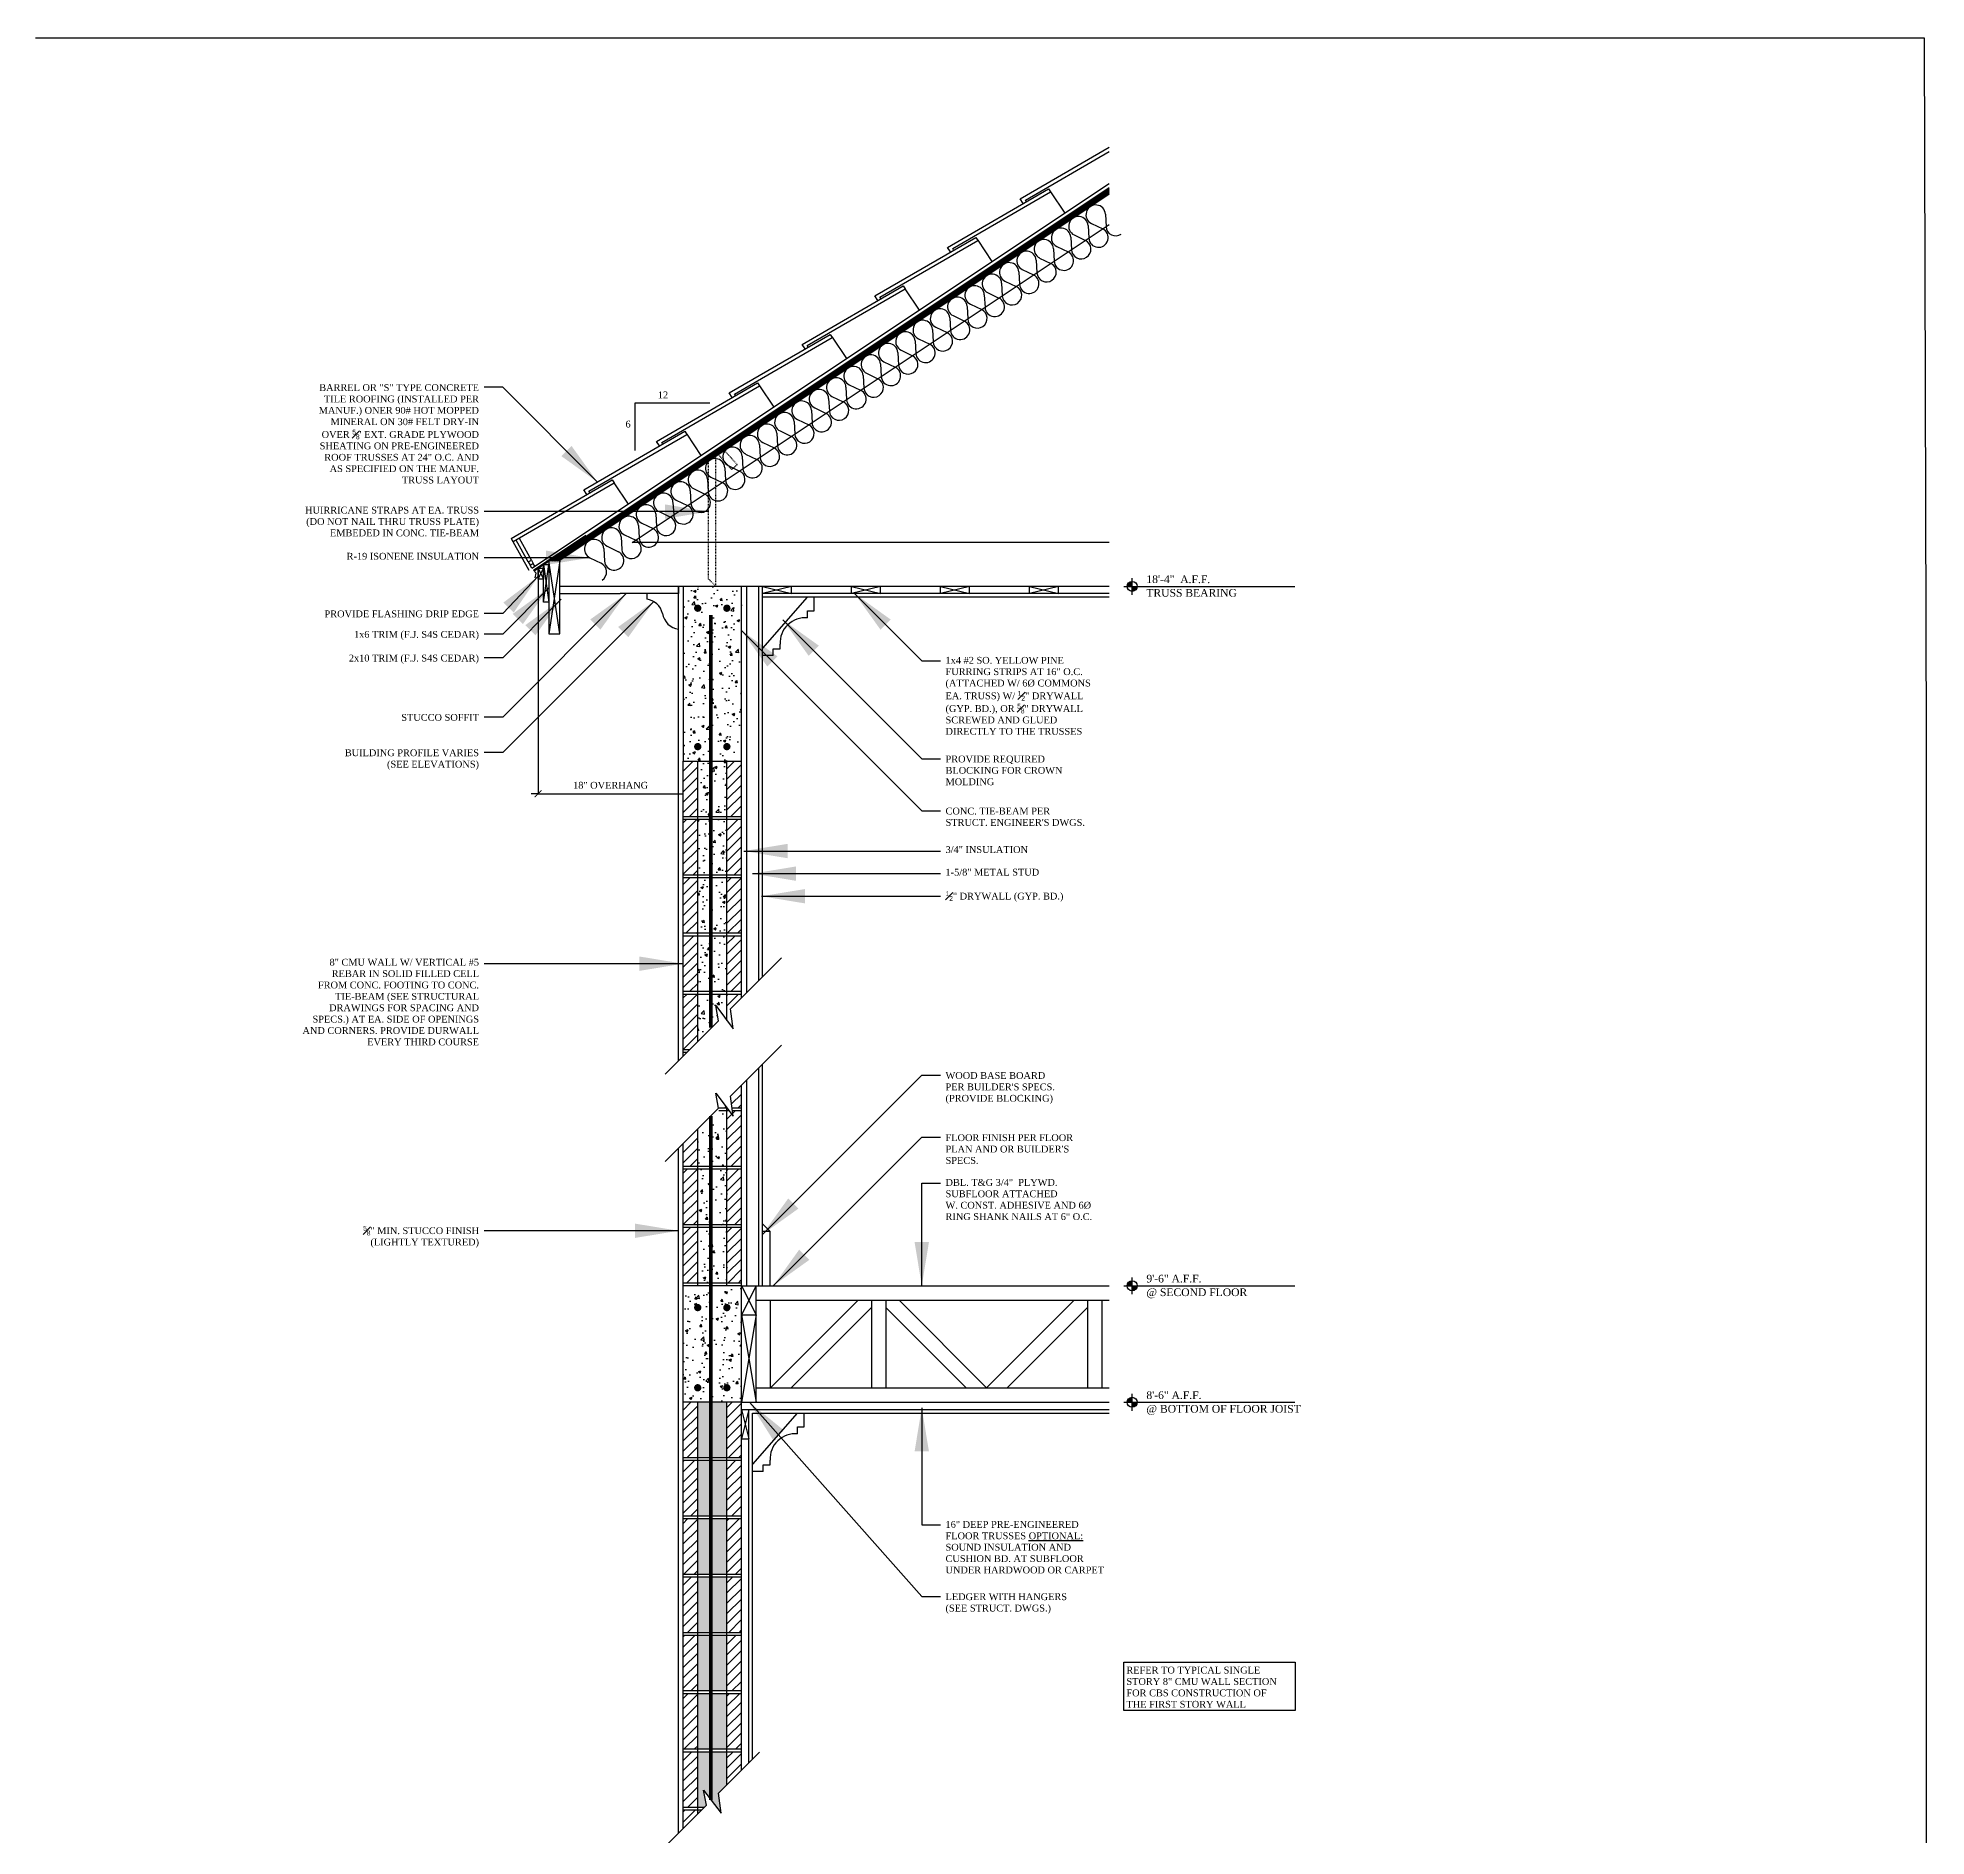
# Model space of a CAD drawing. Header units: inches. Extents: x 26998 to 46838, y -509 to 4343.
# Drawn here: x 37146.4 to 37405.6, y 3259.7 to 3506.5 of the extents above; entities that cross this region are included whole.
import ezdxf

# ---------------------------------------------------------------- set-up
doc = ezdxf.new("R2010")
doc.units = ezdxf.units.IN
doc.header["$LTSCALE"] = 0.5
doc.header["$MEASUREMENT"] = 0
doc.linetypes.add('HIDDEN2', pattern=[0.1875, 0.125, -0.0625])
for name, color, linetype in [('1', 1, 'Continuous'), ('2', 2, 'Continuous'), ('3', 3, 'Continuous'), ('4', 4, 'Continuous'), ('5', 5, 'Continuous'), ('6', 6, 'Continuous'), ('7', 7, 'Continuous'), ('8', 8, 'Continuous'), ('DIMS', 8, 'Continuous'), ('NOTE', 7, 'Continuous')]:
    doc.layers.add(name, color=color, linetype=linetype)
doc.styles.add('48', font='romans.shx', dxfattribs={"height": 5.76})
doc.styles.add('ARCHQUIK', font='BOOKOS.TTF')
doc.styles.add('TITLE-1', font='BOOKOS.TTF', dxfattribs={"height": 5})
doc.styles.add('XFINE', font='BOOKOS.TTF')
doc.dimstyles.new('48', dxfattribs={"dimscale": 48, "dimtxt": 0.12, "dimasz": 0.125, "dimexe": 0.0625, "dimexo": 0.0625, "dimgap": 0.063, "dimtad": 1, "dimtih": 1, "dimtoh": 1, "dimdec": 3, "dimzin": 1, "dimdsep": 46, "dimlunit": 4, "dimtxsty": '48', "dimcen": 0.125, "dimclrd": 2, "dimclre": 2, "dimclrt": 2, "dimaunit": 1, "dimazin": 0, "dimtfac": 1, "dimtdec": 3, "dimtofl": 0, "dimtmove": 2, "dimatfit": 3, "dimfxl": 1, "dimfrac": 2, "dimtolj": 1, "dimtzin": 0, "dimlwd": -1, "dimlwe": -1, "dimarcsym": 0})
pattern_1 = [(50, (-10363.7046, 5007.6377), (3.58630091, -0.31376067), [0.375, -4.125]), (355, (-10363.7046, 5007.6377), (-0.69375667, 3.76096067), [0.3, -3.3]), (100.4514, (-10363.4058, 5007.6116), (2.8925469, 3.4471977), [0.31870095, -3.50571056]), (46.1842, (-10363.7046, 5008.6377), (5.33620524, -0.82759507), [0.5625, -6.1875]), (96.6356, (-10363.26, 5008.569), (4.6733135, 4.87058935), [0.47805144, -5.258565]), (351.1842, (-10363.7046, 5008.6377), (4.6733097, 4.870593), [0.45, -4.95]), (21, (-10363.2046, 5008.3877), (2.98453526, -2.01309445), [0.375, -4.125]), (326, (-10363.2046, 5008.3877), (1.21657666, 3.62575023), [0.3, -3.3]), (71.4514, (-10362.956, 5008.22), (4.20111314, 1.61265248), [0.31870095, -3.50571056]), (37.5, (-10363.7046, 5007.6377), (0.060799277, 1.66446927), [0, -3.26, 0, -3.35, 0, -3.3125]), (7.5, (-10363.7046, 5007.6377), (1.31534769, 1.97205856), [0, -1.91, 0, -3.185, 0, -1.2625]), (327.5, (-10364.8196, 5007.6377), (2.66911218, -0.11277436), [0, -1.25, 0, -3.9, 0, -5.175]), (317.5, (-10365.3196, 5007.6377), (2.91593085, 0.50052491), [0, -1.625, 0, -2.59, 0, -3.675])]
pattern_2 = [(45, (-10363.7046, 5007.6377), (-0.707106781, 0.707106781), [])]

# ---------------------------------------------------------------- blocks, each defined once
blk = doc.blocks.new('ELEV')
at = {"layer": 'DIMS'}
for points in [[(-5, 0), (-5, 3, 0.414214), (-8, 0)], [(-5, -3, 0.414214), (-2, 0), (-5, 0)]]:
    blk.add_hatch(color=256, dxfattribs=at).paths.add_polyline_path(points)
for p, q in [((-10, 0), (0, 0)), ((-5, -5), (-5, 5))]:
    blk.add_line(p, q, dxfattribs=at)
at = {"layer": 'NOTE'}
blk.add_circle((-5, 0), 3, dxfattribs=at)
at = {"layer": 'DIMS', "style": 'XFINE'}
for tag, p in [('FLRNOTE', (3.5, 10.2)), ('FLRELEV', (3.5, 2)), ('NGVDELEV', (3.5, -6.2)), ('NGVDNOTE', (3.5, -14.4))]:
    blk.add_attdef(tag, p, '', height=4.59, dxfattribs=at)
blk = doc.blocks.new('INSULAT')
for p, q in [((0.631, 0.952), (0.369, 0.798)), ((0.631, 0.548), (0.369, 0.702)), ((0.631, 0.452), (0.369, 0.298)), ((0.631, 0.048), (0.369, 0.202))]:
    blk.add_line(p, q)
for centre, start, end in [((0.25, 1), 180, 300.4197), ((0.75, 0.75), 239.5803, 120.4203), ((0.25, 0.5), 59.5803, 300.4203), ((0.75, 0.25), 239.5797, 120.4197), ((0.25, 0), 59.5803, 180)]:
    blk.add_arc(centre, 0.234, start, end)
blk = doc.blocks.new('_ArchTick')
at = {"color": 0, "linetype": 'ByBlock', "const_width": 0.15}
blk.add_lwpolyline([(-0.5, -0.5), (0.5, 0.5)], dxfattribs=at)

msp = doc.modelspace()

# ---------------------------------------------------------------- hatches: boundary and pattern name
at = {"layer": '5'}
h = msp.add_hatch(dxfattribs=at)
h.set_pattern_fill('U', color=256, angle=45, style=0, pattern_type=0)
h.set_pattern_definition(pattern_2)
h.paths.add_polyline_path([(37241.0115486, 3335.6177176), (37243.0115486, 3335.6177176), (37243.0115486, 3343.2427176), (37241.0115486, 3343.2427176)])
h.paths.add_polyline_path([(37241.0115486, 3343.6177176), (37243.0115486, 3343.6177176), (37243.0115486, 3351.2427176), (37241.0115486, 3351.2427176)])
h.paths.add_polyline_path([(37243.0115486, 3359.2427176), (37241.0115486, 3359.2427176), (37241.0115486, 3351.6177176), (37243.0115486, 3351.6177176)])
h.paths.add_polyline_path([(37243.0115486, 3374.7524309), (37243.0115486, 3375.2427176), (37241.0115486, 3375.2427176), (37241.0115486, 3372.7524309)])
h.paths.add_polyline_path([(37243.0115486, 3383.2427176), (37241.0115486, 3383.2427176), (37241.0115486, 3375.6177176), (37243.0115486, 3375.6177176)])
h.paths.add_polyline_path([(37241.0115486, 3383.6177176), (37243.0115486, 3383.6177176), (37243.0115486, 3391.2427176), (37241.0115486, 3391.2427176)])
h.paths.add_polyline_path([(37241.0115486, 3391.6177176), (37243.0115486, 3391.6177176), (37243.0115486, 3399.2427176), (37241.0115486, 3399.2427176)])
h.paths.add_polyline_path([(37241.0115486, 3399.6177176), (37243.0115486, 3399.6177176), (37243.0115486, 3407.2427176), (37241.0115486, 3407.2427176)])
h.paths.add_polyline_path([(37237.0115486, 3407.2427176), (37235.0115486, 3407.2427176), (37235.0115486, 3399.6177176), (37237.0115486, 3399.6177176)])
h.paths.add_polyline_path([(37237.0115486, 3399.2427176), (37235.0115486, 3399.2427176), (37235.0115486, 3391.6177176), (37237.0115486, 3391.6177176)])
h.paths.add_polyline_path([(37235.0115486, 3383.6177176), (37237.0115486, 3383.6177176), (37237.0115486, 3391.2427176), (37235.0115486, 3391.2427176)])
h.paths.add_polyline_path([(37237.0115486, 3383.2427176), (37235.0115486, 3383.2427176), (37235.0115486, 3375.6177176), (37237.0115486, 3375.6177176)])
h.paths.add_polyline_path([(37235.0115486, 3367.6177176), (37235.8768352, 3367.6177176), (37237.0115486, 3368.7524309), (37237.0115486, 3375.2427176), (37235.0115486, 3375.2427176)])
h.paths.add_polyline_path([(37235.5018352, 3367.2427176), (37235.0115486, 3367.2427176), (37235.0115486, 3366.7524309)])
h.paths.add_polyline_path([(37235.0115486, 3351.6177176), (37237.0115486, 3351.6177176), (37237.0115486, 3356.7524309), (37235.0115486, 3354.7524309)])
h.paths.add_polyline_path([(37235.0115486, 3343.6177176), (37237.0115486, 3343.6177176), (37237.0115486, 3351.2427176), (37235.0115486, 3351.2427176)])
h.paths.add_polyline_path([(37237.0115486, 3343.2427176), (37235.0115486, 3343.2427176), (37235.0115486, 3335.6177176), (37237.0115486, 3335.6177176)])
h.paths.add_polyline_path([(37241.521427, 3361.2623094), (37241.7402601, 3359.6177176), (37243.0115486, 3359.6177176), (37243.0115486, 3362.7524309)])
h.paths.add_polyline_path([(37241.0503645, 3359.6177176), (37241.0115486, 3359.6691104), (37241.0115486, 3359.6177176)])
h = msp.add_hatch(dxfattribs=at)
h.set_pattern_fill('U', color=256, angle=45, style=0, pattern_type=0)
h.set_pattern_definition(pattern_2)
h.paths.add_polyline_path([(37241.0115486, 3211.6177176), (37243.0115486, 3211.6177176), (37243.0115486, 3219.2427176), (37241.0115486, 3219.2427176)])
h.paths.add_polyline_path([(37241.0115486, 3219.6177176), (37243.0115486, 3219.6177176), (37243.0115486, 3227.2427176), (37241.0115486, 3227.2427176)])
h.paths.add_polyline_path([(37241.0115486, 3227.6177176), (37243.0115486, 3227.6177176), (37243.0115486, 3235.2427176), (37241.0115486, 3235.2427176)])
h.paths.add_polyline_path([(37241.0115486, 3235.6177176), (37243.0115486, 3235.6177176), (37243.0115486, 3243.2427176), (37241.0115486, 3243.2427176)])
h.paths.add_polyline_path([(37241.0115486, 3243.6177176), (37243.0115486, 3243.6177176), (37243.0115486, 3251.2427176), (37241.0115486, 3251.2427176)])
h.paths.add_polyline_path([(37243.0115486, 3256.7480278), (37241.0115486, 3254.7480278), (37241.0115486, 3251.6177176), (37243.0115486, 3251.6177176)])
h.paths.add_polyline_path([(37241.0115486, 3266.7480278), (37243.0115486, 3268.7480278), (37243.0115486, 3271.2427176), (37241.0115486, 3271.2427176)])
h.paths.add_polyline_path([(37241.0115486, 3271.6177176), (37243.0115486, 3271.6177176), (37243.0115486, 3279.2427176), (37241.0115486, 3279.2427176)])
h.paths.add_polyline_path([(37241.0115486, 3279.6177176), (37243.0115486, 3279.6177176), (37243.0115486, 3287.2427176), (37241.0115486, 3287.2427176)])
h.paths.add_polyline_path([(37241.0115486, 3287.6177176), (37243.0115486, 3287.6177176), (37243.0115486, 3295.2427176), (37241.0115486, 3295.2427176)])
h.paths.add_polyline_path([(37243.0115486, 3303.2427176), (37241.0115486, 3303.2427176), (37241.0115486, 3295.6177176), (37243.0115486, 3295.6177176)])
h.paths.add_polyline_path([(37241.0115486, 3303.6177176), (37243.0115486, 3303.6177176), (37243.0115486, 3311.2427176), (37241.0115486, 3311.2427176)])
h.paths.add_polyline_path([(37241.0115486, 3311.6177176), (37243.0115486, 3311.6177176), (37243.0115486, 3319.2427176), (37241.0115486, 3319.2427176)])
h.paths.add_polyline_path([(37235.0115486, 3311.6177176), (37237.0115486, 3311.6177176), (37237.0115486, 3319.2427176), (37235.0115486, 3319.2427176)])
h.paths.add_polyline_path([(37235.0115486, 3303.6177176), (37237.0115486, 3303.6177176), (37237.0115486, 3311.2427176), (37235.0115486, 3311.2427176)])
h.paths.add_polyline_path([(37237.0115486, 3303.2427176), (37235.0115486, 3303.2427176), (37235.0115486, 3295.6177176), (37237.0115486, 3295.6177176)])
h.paths.add_polyline_path([(37235.0115486, 3287.6177176), (37237.0115486, 3287.6177176), (37237.0115486, 3295.2427176), (37235.0115486, 3295.2427176)])
h.paths.add_polyline_path([(37237.0115486, 3287.2427176), (37235.0115486, 3287.2427176), (37235.0115486, 3279.6177176), (37237.0115486, 3279.6177176)])
h.paths.add_polyline_path([(37235.0115486, 3271.6177176), (37237.0115486, 3271.6177176), (37237.0115486, 3279.2427176), (37235.0115486, 3279.2427176)])
h.paths.add_polyline_path([(37235.0115486, 3263.6177176), (37237.0115486, 3263.6177176), (37237.0115486, 3271.2427176), (37235.0115486, 3271.2427176)])
h.paths.add_polyline_path([(37235.0115486, 3263.2427176), (37235.0115486, 3260.7480278), (37237.0115486, 3262.7480278), (37237.0115486, 3263.2427176)])
h.paths.add_polyline_path([(37237.0115486, 3250.7480278), (37235.0115486, 3248.7480278), (37235.0115486, 3243.6177176), (37237.0115486, 3243.6177176)])
h.paths.add_polyline_path([(37235.0115486, 3235.6177176), (37237.0115486, 3235.6177176), (37237.0115486, 3243.2427176), (37235.0115486, 3243.2427176)])
h.paths.add_polyline_path([(37237.0115486, 3235.2427176), (37235.0115486, 3235.2427176), (37235.0115486, 3227.6177176), (37237.0115486, 3227.6177176)])
h.paths.add_polyline_path([(37235.0115486, 3219.6177176), (37237.0115486, 3219.6177176), (37237.0115486, 3227.2427176), (37235.0115486, 3227.2427176)])
h.paths.add_polyline_path([(37237.0115486, 3219.2427176), (37235.0115486, 3219.2427176), (37235.0115486, 3211.6177176), (37237.0115486, 3211.6177176)])
at = {"layer": '8'}
h = msp.add_hatch(dxfattribs=at)
h.set_pattern_fill('AR-CONC', color=256, scale=0.5, style=0)
h.set_pattern_definition(pattern_1)
h.paths.add_polyline_path([(37243.0115486, 3431.2427176), (37235.0115486, 3431.2427176), (37235.0115486, 3407.2427176), (37243.0115486, 3407.2427176)])
h.paths.add_polyline_path([(37241.2615486, 3409.2427176, 1), (37240.7615486, 3409.2427176, 1)], flags=16)
h = msp.add_hatch(dxfattribs=at)
h.set_pattern_fill('AR-CONC', color=256, scale=0.5, style=0)
h.set_pattern_definition(pattern_1)
h.paths.add_polyline_path([(37241.0115486, 3407.2427176), (37238.8228191, 3407.2427176), (37238.8228191, 3399.6177176), (37241.0115486, 3399.6177176)])
h.paths.add_polyline_path([(37238.8228191, 3391.6177176), (37241.0115486, 3391.6177176), (37241.0115486, 3399.2427176), (37238.8228191, 3399.2427176)])
h.paths.add_polyline_path([(37238.8228191, 3383.6177176), (37241.0115486, 3383.6177176), (37241.0115486, 3391.2427176), (37238.8228191, 3391.2427176)])
h.paths.add_polyline_path([(37238.8228191, 3375.6177176), (37241.0115486, 3375.6177176), (37241.0115486, 3383.2427176), (37238.8228191, 3383.2427176)])
h.paths.add_polyline_path([(37241.0115486, 3359.6177176), (37241.0115486, 3360.7524309), (37239.8768352, 3359.6177176)])
h.paths.add_polyline_path([(37241.0115486, 3359.2427176), (37239.8906407, 3359.2427176), (37240.2113493, 3356.8325025), (37238.8228191, 3358.670934), (37238.8228191, 3351.6177176), (37241.0115486, 3351.6177176)])
h.paths.add_polyline_path([(37241.0115486, 3351.2427176), (37238.8228191, 3351.2427176), (37238.8228191, 3343.6177176), (37241.0115486, 3343.6177176)])
h.paths.add_polyline_path([(37241.0115486, 3343.2427176), (37238.8228191, 3343.2427176), (37238.8228191, 3335.6177176), (37241.0115486, 3335.6177176)])
h.paths.add_polyline_path([(37237.0115486, 3335.6177176), (37238.8228191, 3335.6177176), (37238.8228191, 3343.2427176), (37237.0115486, 3343.2427176)])
h.paths.add_polyline_path([(37237.0115486, 3343.6177176), (37238.8228191, 3343.6177176), (37238.8228191, 3351.2427176), (37237.0115486, 3351.2427176)])
h.paths.add_polyline_path([(37237.0115486, 3368.7524309), (37238.1924453, 3369.9333276), (37237.8029417, 3372.0212646), (37238.8228191, 3370.670934), (37238.8228191, 3375.2427176), (37237.0115486, 3375.2427176)])
h.paths.add_polyline_path([(37237.0115486, 3375.6177176), (37238.8228191, 3375.6177176), (37238.8228191, 3383.2427176), (37237.0115486, 3383.2427176)])
h.paths.add_polyline_path([(37237.0115486, 3383.6177176), (37238.8228191, 3383.6177176), (37238.8228191, 3391.2427176), (37237.0115486, 3391.2427176)])
h.paths.add_polyline_path([(37238.8228191, 3399.2427176), (37237.0115486, 3399.2427176), (37237.0115486, 3391.6177176), (37238.8228191, 3391.6177176)])
h.paths.add_polyline_path([(37237.0115486, 3399.6177176), (37238.8228191, 3399.6177176), (37238.8228191, 3407.2427176), (37237.0115486, 3407.2427176)])
h.paths.add_polyline_path([(37238.8228191, 3358.5637015), (37237.0115486, 3356.7524309), (37237.0115486, 3351.6177176), (37238.8228191, 3351.6177176)])
h.paths.add_polyline_path([(37239.8688913, 3371.6097737), (37239.4793878, 3373.6977107), (37240.5454063, 3372.2862887), (37241.0115486, 3372.7524309), (37241.0115486, 3375.2427176), (37238.8228191, 3375.2427176), (37238.8228191, 3370.670934), (37238.8689602, 3370.6098426)])
h = msp.add_hatch(dxfattribs=at)
h.set_pattern_fill('AR-CONC', color=256, scale=0.5, style=0)
h.set_pattern_definition(pattern_1)
h.paths.add_polyline_path([(37243.0115486, 3335.2427176), (37238.8228191, 3335.2427176), (37238.8228191, 3319.2427176), (37243.0115486, 3319.2427176)])
h.paths.add_polyline_path([(37240.7615486, 3332.2427176, -1), (37241.2615486, 3332.2427176, -1)], flags=16)
h.paths.add_polyline_path([(37241.2615486, 3321.2427176, 1), (37240.7615486, 3321.2427176, 1)], flags=16)
h.paths.add_polyline_path([(37238.8228191, 3335.2427176), (37235.0115486, 3335.2427176), (37235.0115486, 3319.2427176), (37238.8228191, 3319.2427176)])
h.paths.add_polyline_path([(37237.2615486, 3321.2427176, -1), (37236.7615486, 3321.2427176, -1)], flags=16)
h = msp.add_hatch(dxfattribs=at)
h.set_pattern_fill('AR-CONC', color=256, scale=0.5, style=0)
h.set_pattern_definition(pattern_1)
h.paths.add_polyline_path([(37241.0115486, 3319.2427176), (37238.8228191, 3319.2427176), (37238.8228191, 3311.6177176), (37241.0115486, 3311.6177176)])
h.paths.add_polyline_path([(37241.0115486, 3311.2427176), (37238.8228191, 3311.2427176), (37238.8228191, 3303.6177176), (37241.0115486, 3303.6177176)])
h.paths.add_polyline_path([(37241.0115486, 3303.2427176), (37238.8228191, 3303.2427176), (37238.8228191, 3295.6177176), (37241.0115486, 3295.6177176)])
h.paths.add_polyline_path([(37241.0115486, 3295.2427176), (37238.8228191, 3295.2427176), (37238.8228191, 3287.6177176), (37241.0115486, 3287.6177176)])
h.paths.add_polyline_path([(37241.0115486, 3287.2427176), (37238.8228191, 3287.2427176), (37238.8228191, 3279.6177176), (37241.0115486, 3279.6177176)])
h.paths.add_polyline_path([(37241.0115486, 3279.2427176), (37238.8228191, 3279.2427176), (37238.8228191, 3271.6177176), (37241.0115486, 3271.6177176)])
h.paths.add_polyline_path([(37241.0115486, 3271.2427176), (37238.8228191, 3271.2427176), (37238.8228191, 3264.6767637), (37240.2157523, 3262.8325025), (37239.8493841, 3265.5858633), (37241.0115486, 3266.7480278)])
h.paths.add_polyline_path([(37241.0115486, 3254.7480278), (37239.8493841, 3253.5858633), (37240.1112699, 3251.6177176), (37241.0115486, 3251.6177176)])
h.paths.add_polyline_path([(37241.0115486, 3251.2427176), (37240.1611682, 3251.2427176), (37240.2157523, 3250.8325025), (37239.9059252, 3251.2427176), (37238.8228191, 3251.2427176), (37238.8228191, 3243.6177176), (37241.0115486, 3243.6177176)])
h.paths.add_polyline_path([(37241.0115486, 3243.2427176), (37238.8228191, 3243.2427176), (37238.8228191, 3235.6177176), (37241.0115486, 3235.6177176)])
h.paths.add_polyline_path([(37241.0115486, 3235.2427176), (37238.8228191, 3235.2427176), (37238.8228191, 3227.6177176), (37241.0115486, 3227.6177176)])
h.paths.add_polyline_path([(37241.0115486, 3227.2427176), (37238.8228191, 3227.2427176), (37238.8228191, 3219.6177176), (37241.0115486, 3219.6177176)])
h.paths.add_polyline_path([(37241.0115486, 3219.2427176), (37238.8228191, 3219.2427176), (37238.8228191, 3211.6177176), (37241.0115486, 3211.6177176)])
h.paths.add_polyline_path([(37238.8228191, 3219.2427176), (37237.0115486, 3219.2427176), (37237.0115486, 3211.6177176), (37238.8228191, 3211.6177176)])
h.paths.add_polyline_path([(37238.8228191, 3227.2427176), (37237.0115486, 3227.2427176), (37237.0115486, 3219.6177176), (37238.8228191, 3219.6177176)])
h.paths.add_polyline_path([(37238.8228191, 3235.2427176), (37237.0115486, 3235.2427176), (37237.0115486, 3227.6177176), (37238.8228191, 3227.6177176)])
h.paths.add_polyline_path([(37238.8228191, 3243.2427176), (37237.0115486, 3243.2427176), (37237.0115486, 3235.6177176), (37238.8228191, 3235.6177176)])
h.paths.add_polyline_path([(37238.8228191, 3251.2427176), (37237.5062383, 3251.2427176), (37237.0115486, 3250.7480278), (37237.0115486, 3243.6177176), (37238.8228191, 3243.6177176)])
h.paths.add_polyline_path([(37238.8228191, 3252.6767637), (37237.8073448, 3254.0212646), (37238.1968484, 3251.9333276), (37237.8812383, 3251.6177176), (37238.8228191, 3251.6177176)])
h.paths.add_polyline_path([(37237.5062383, 3263.2427176), (37237.0115486, 3263.2427176), (37237.0115486, 3262.7480278)])
h.paths.add_polyline_path([(37237.8073448, 3266.0212646), (37238.8228191, 3264.6767637), (37238.8228191, 3271.2427176), (37237.0115486, 3271.2427176), (37237.0115486, 3263.6177176), (37237.8812383, 3263.6177176), (37238.1968484, 3263.9333276)])
h.paths.add_polyline_path([(37238.8228191, 3279.2427176), (37237.0115486, 3279.2427176), (37237.0115486, 3271.6177176), (37238.8228191, 3271.6177176)])
h.paths.add_polyline_path([(37238.8228191, 3287.2427176), (37237.0115486, 3287.2427176), (37237.0115486, 3279.6177176), (37238.8228191, 3279.6177176)])
h.paths.add_polyline_path([(37238.8228191, 3295.2427176), (37237.0115486, 3295.2427176), (37237.0115486, 3287.6177176), (37238.8228191, 3287.6177176)])
h.paths.add_polyline_path([(37238.8228191, 3303.2427176), (37237.0115486, 3303.2427176), (37237.0115486, 3295.6177176), (37238.8228191, 3295.6177176)])
h.paths.add_polyline_path([(37238.8228191, 3311.2427176), (37237.0115486, 3311.2427176), (37237.0115486, 3303.6177176), (37238.8228191, 3303.6177176)])
h.paths.add_polyline_path([(37238.8228191, 3319.2427176), (37237.0115486, 3319.2427176), (37237.0115486, 3311.6177176), (37238.8228191, 3311.6177176)])

# ---------------------------------------------------------------- linework, layer by layer
for p, q in [((37146.0983452, 3506.542679), (37405.3483586, 3506.542679)), ((37405.3483586, 3506.542679), (37405.6279185, 3410.1914905)), ((37405.6279185, 3410.1914905), (37405.6279185, 3165.2426914))]:
    msp.add_line(p, q)
at = {"layer": '1'}
for p, q in [((37234.3865486, 3366.1274309), (37234.3865486, 3431.2427176)), ((37234.3865486, 3431.2427176), (37234.3865486, 3430.2427176)), ((37243.7615486, 3375.5024309), (37243.7615486, 3431.2427176)), ((37245.3865486, 3377.1274309), (37245.3865486, 3431.2427176)), ((37293.4968299, 3429.7427176), (37245.8865486, 3429.7427176)), ((37295.4968299, 3431.2427176), (37318.9756537, 3431.2427176)), ((37245.3865486, 3335.2427176), (37245.3865486, 3365.1274309)), ((37243.7615486, 3335.2427176), (37243.7615486, 3363.5024309)), ((37234.3865486, 3260.1230278), (37234.3865486, 3354.1274309)), ((37245.8865486, 3342.7427176), (37246.8865486, 3342.7427176)), ((37295.4968299, 3335.2427176), (37318.9756537, 3335.2427176)), ((37295.4968299, 3319.2427176), (37318.9756537, 3319.2427176)), ((37244.5115486, 3270.2480278), (37244.5115486, 3317.7427176)), ((37244.5115486, 3317.7427176), (37293.4968299, 3317.7427176))]:
    msp.add_line(p, q, dxfattribs=at)
at = {"layer": '2'}
for p, q in [((37228.0115486, 3437.2427176), (37293.4968299, 3480.8995718)), ((37293.4968299, 3437.2427176), (37228.0115486, 3437.2427176)), ((37218.0948576, 3430.2427176), (37223.5693562, 3430.2427176)), ((37223.5693562, 3430.2427176), (37226.3865486, 3430.2427176)), ((37234.3865486, 3430.2427176), (37226.3865486, 3430.2427176)), ((37230.0119879, 3430.2427176), (37230.0119879, 3429.4660958)), ((37245.8865486, 3377.6274309), (37245.8865486, 3431.2427176)), ((37293.4968299, 3430.2427176), (37245.8865486, 3430.2427176)), ((37252.0151116, 3429.7427176), (37245.8865486, 3422.7427176)), ((37249.8865486, 3430.2427176), (37249.8865486, 3431.2427176)), ((37253.0151116, 3427.8635896), (37253.0151116, 3429.7427176)), ((37258.0994335, 3430.2427176), (37258.0994335, 3431.2427176)), ((37262.0994335, 3430.2427176), (37262.0994335, 3431.2427176)), ((37270.3123185, 3430.2427176), (37270.3123185, 3431.2427176)), ((37274.3123185, 3430.2427176), (37274.3123185, 3431.2427176)), ((37282.5252035, 3430.2427176), (37282.5252035, 3431.2427176)), ((37286.5252035, 3430.2427176), (37286.5252035, 3431.2427176)), ((37252.0755476, 3426.9240256), (37252.0755476, 3427.8635896)), ((37252.0755476, 3427.8635896), (37253.0151116, 3427.8635896)), ((37247.3777276, 3421.7427176), (37245.8865486, 3421.7427176)), ((37247.3777276, 3421.7427176), (37247.3777276, 3422.6822816)), ((37247.3777276, 3422.6822816), (37248.3172916, 3422.6822816)), ((37248.3172916, 3422.6822816), (37248.3172916, 3423.2897708)), ((37237.0115486, 3368.7524309), (37237.0115486, 3407.2427176)), ((37241.0115486, 3371.6691104), (37241.0115486, 3407.2427176)), ((37245.8865486, 3335.2427176), (37245.8865486, 3365.6274309)), ((37241.0115486, 3335.2427176), (37241.0115486, 3359.6691104)), ((37237.0115486, 3335.2427176), (37237.0115486, 3356.7524309)), ((37245.0115486, 3319.2427176), (37245.0115486, 3335.2427176)), ((37243.0115486, 3331.2427176), (37245.0115486, 3331.2427176)), ((37245.0115486, 3333.2427176), (37293.4968299, 3333.2427176)), ((37247.0115486, 3321.2427176), (37259.0115486, 3333.2427176)), ((37247.0115486, 3321.2427176), (37247.0115486, 3333.2427176)), ((37249.8399757, 3321.2427176), (37260.8399757, 3332.2427176)), ((37260.8399757, 3333.2427176), (37260.8399757, 3321.2427176)), ((37262.8399757, 3333.2427176), (37262.8399757, 3321.2427176)), ((37273.8399757, 3321.2427176), (37262.8399757, 3332.2427176)), ((37276.6684028, 3321.2427176), (37264.6684028, 3333.2427176)), ((37276.6684028, 3321.2427176), (37288.6684028, 3333.2427176)), ((37279.4968299, 3321.2427176), (37290.4968299, 3332.2427176)), ((37290.4968299, 3333.2427176), (37290.4968299, 3321.2427176)), ((37292.4968299, 3333.2427176), (37292.4968299, 3321.2427176)), ((37245.0115486, 3321.2427176), (37293.4968299, 3321.2427176)), ((37237.0115486, 3262.7480278), (37237.0115486, 3319.2427176)), ((37241.0115486, 3266.7480278), (37241.0115486, 3319.2427176)), ((37243.0115486, 3318.2427176), (37293.4968299, 3318.2427176)), ((37244.0115486, 3269.7480278), (37244.0115486, 3318.2427176)), ((37250.6401116, 3317.7427176), (37244.5115486, 3310.7427176)), ((37250.7005476, 3314.9240256), (37250.7005476, 3315.8635896)), ((37250.7005476, 3315.8635896), (37251.6401116, 3315.8635896)), ((37251.6401116, 3315.8635896), (37251.6401116, 3317.7427176)), ((37243.0115486, 3314.2427176), (37244.0115486, 3314.2427176)), ((37246.0027276, 3309.7427176), (37246.0027276, 3310.6822816)), ((37246.0027276, 3310.6822816), (37246.9422916, 3310.6822816)), ((37246.9422916, 3310.6822816), (37246.9422916, 3311.2897708)), ((37246.0027276, 3309.7427176), (37244.5115486, 3309.7427176))]:
    msp.add_line(p, q, dxfattribs=at)
at = {"layer": '2', "color": 5}
msp.add_lwpolyline([(37228.4249148, 3449.9121695), (37228.4249148, 3456.4298427), (37238.6688923, 3456.4298427)], dxfattribs=at)
at = {"layer": '2'}
for centre, radius, start, end in [((37229.6820951, 3426.9184426), 2.5689231, 13.438636005, 82.621888006), ((37234.7423908, 3427.9173774), 2.5930472, 188.91645865, 262.112447367), ((37251.7781134, 3423.4712369), 3.465576, 85.076513971, 183.001520959), ((37250.4031134, 3311.4712369), 3.465576, 85.076513971, 183.001520959)]:
    msp.add_arc(centre, radius, start, end, dxfattribs=at)
at = {"layer": '3'}
for p, q in [((37211.664361, 3437.4057108), (37225.5318659, 3445.4488636)), ((37225.2539747, 3445.8657005), (37225.5318659, 3445.4488636)), ((37243.0049439, 3399.6177176), (37235.0049439, 3399.6177176)), ((37243.0071455, 3399.2427176), (37235.0071455, 3399.2427176)), ((37243.0027424, 3391.6177176), (37235.0027424, 3391.6177176)), ((37243.0027424, 3391.2427176), (37235.0027424, 3391.2427176)), ((37243.0027424, 3383.6177176), (37235.0027424, 3383.6177176)), ((37243.0049439, 3383.2427176), (37235.0049439, 3383.2427176)), ((37243.0049439, 3375.6177176), (37235.0049439, 3375.6177176)), ((37243.0049439, 3375.2427176), (37235.0049439, 3375.2427176)), ((37235.8768352, 3367.6177176), (37235.0049439, 3367.6177176)), ((37235.5018352, 3367.2427176), (37235.0071455, 3367.2427176)), ((37241.0503645, 3359.6177176), (37239.8768352, 3359.6177176)), ((37241.3335944, 3359.2427176), (37239.8906407, 3359.2427176)), ((37243.009347, 3359.6177176), (37241.7402601, 3359.6177176)), ((37243.0115486, 3359.2427176), (37241.7901584, 3359.2427176)), ((37243.0115486, 3351.6177176), (37235.0115486, 3351.6177176)), ((37243.0115486, 3351.2427176), (37235.0115486, 3351.2427176)), ((37243.0115486, 3343.6177176), (37235.0115486, 3343.6177176)), ((37243.0137501, 3343.2427176), (37235.0137501, 3343.2427176)), ((37243.0137501, 3335.6177176), (37235.0137501, 3335.6177176)), ((37243.0115486, 3311.6177176), (37235.0115486, 3311.6177176)), ((37243.0137501, 3311.2427176), (37235.0137501, 3311.2427176)), ((37242.9961378, 3303.6177176), (37234.9961378, 3303.6177176)), ((37242.9961378, 3303.2427176), (37234.9961378, 3303.2427176)), ((37242.9961378, 3295.6177176), (37234.9961378, 3295.6177176)), ((37242.9983393, 3295.2427176), (37234.9983393, 3295.2427176)), ((37242.9983393, 3287.6177176), (37234.9983393, 3287.6177176)), ((37242.9983393, 3287.2427176), (37234.9983393, 3287.2427176)), ((37242.9983393, 3279.6177176), (37234.9983393, 3279.6177176)), ((37243.0005409, 3279.2427176), (37235.0005409, 3279.2427176)), ((37243.0005409, 3271.6177176), (37235.0005409, 3271.6177176)), ((37243.0005409, 3271.2427176), (37235.0005409, 3271.2427176)), ((37237.8812383, 3263.6177176), (37235.0005409, 3263.6177176)), ((37237.5062383, 3263.2427176), (37235.0027424, 3263.2427176))]:
    msp.add_line(p, q, dxfattribs=at)
for points in [[(37282.1107448, 3484.0706765), (37281.9899453, 3484.2518758), (37293.4968299, 3490.9258689)], [(37272.1261412, 3477.4142742), (37272.0053417, 3477.5954734), (37285.4394871, 3485.3872777)], [(37262.1415377, 3470.7578718), (37262.0207382, 3470.9390711), (37275.4548836, 3478.7308754)], [(37252.1569342, 3464.1014695), (37252.0361347, 3464.2826687), (37265.4702801, 3472.074473)], [(37242.1723306, 3457.4450671), (37242.0515312, 3457.6262663), (37255.4856765, 3465.4180707)], [(37232.1877271, 3450.7886647), (37232.0669276, 3450.969864), (37245.501073, 3458.7616683)], [(37222.2031236, 3444.1322624), (37222.0823241, 3444.3134616), (37235.5164695, 3452.105266)]]:
    msp.add_lwpolyline(points, dxfattribs=at)
for points in [[(37218.0948576, 3434.7394546), (37216.5948576, 3434.7394546), (37216.5948576, 3424.7376405), (37218.0948576, 3424.7376405)], [(37215.8448576, 3432.2394546), (37215.0948576, 3432.2394546), (37215.0948576, 3433.7394546), (37215.8448576, 3433.7394546)], [(37216.5948576, 3429.0752347), (37215.8448576, 3429.0752347), (37215.8448576, 3434.2394546), (37216.5948576, 3434.2394546)]]:
    msp.add_lwpolyline(points, close=True, dxfattribs=at)
at = {"layer": '4'}
for p, q in [((37213.7531931, 3434.6060334), (37212.0824014, 3437.6013164)), ((37214.1898537, 3434.849606), (37212.5342852, 3437.8175977)), ((37213.7531931, 3434.6060334), (37214.1898537, 3434.849606)), ((37214.0038199, 3434.1567266), (37214.4404804, 3434.4002992)), ((37214.6645175, 3433.9986607), (37214.4404804, 3434.4002992)), ((37214.2471846, 3433.7204388), (37214.0038199, 3434.1567266)), ((37293.4968299, 3431.2427176), (37218.0948576, 3431.2427176)), ((37235.0115486, 3431.2427176), (37235.0115486, 3407.2427176)), ((37243.0115486, 3407.2427176), (37243.0115486, 3431.2427176)), ((37235.0115486, 3366.7524309), (37235.0115486, 3407.2427176)), ((37235.0115486, 3407.2427176), (37243.0115486, 3407.2427176)), ((37243.0115486, 3374.7524309), (37243.0115486, 3407.2427176)), ((37243.0115486, 3335.2427176), (37243.0115486, 3362.7524309)), ((37235.0115486, 3335.2427176), (37235.0115486, 3354.7524309)), ((37246.8865486, 3342.7427176), (37245.8865486, 3343.7427176)), ((37246.8865486, 3342.7427176), (37246.8865486, 3335.2427176)), ((37235.0115486, 3260.7480278), (37235.0115486, 3335.2427176)), ((37243.0115486, 3335.2427176), (37235.0115486, 3335.2427176)), ((37243.0115486, 3268.7480278), (37243.0115486, 3335.2427176)), ((37243.0115486, 3335.2427176), (37293.4968299, 3335.2427176)), ((37243.0115486, 3319.2427176), (37235.0115486, 3319.2427176)), ((37243.0115486, 3319.2427176), (37293.4968299, 3319.2427176))]:
    msp.add_line(p, q, dxfattribs=at)
at = {"layer": '4', "const_width": 0.5}
for points in [[(37236.7615486, 3428.2427176, -1), (37237.2615486, 3428.2427176, -1)], [(37240.7615486, 3428.2427176, -1), (37241.2615486, 3428.2427176, -1)], [(37236.7615486, 3409.2427176, 1), (37237.2615486, 3409.2427176, 1)], [(37240.7615486, 3409.2427176, 1), (37241.2615486, 3409.2427176, 1)], [(37236.7615486, 3332.2427176, -1), (37237.2615486, 3332.2427176, -1)], [(37240.7615486, 3332.2427176, -1), (37241.2615486, 3332.2427176, -1)], [(37236.7615486, 3321.2427176, 1), (37237.2615486, 3321.2427176, 1)], [(37240.7615486, 3321.2427176, 1), (37241.2615486, 3321.2427176, 1)]]:
    msp.add_lwpolyline(points, format="xyb", close=True, dxfattribs=at)
for points in [[(37238.8228191, 3370.670934), (37238.8228191, 3427.3284598)], [(37238.8228191, 3264.6767637), (37238.8228191, 3358.5637015)]]:
    msp.add_lwpolyline(points, dxfattribs=at)
at = {"layer": '5'}
for p, q in [((37214.2471846, 3433.7204388), (37293.4968299, 3486.5535356)), ((37211.6305176, 3437.3850351), (37213.8221955, 3433.4559425)), ((37213.7531931, 3434.6060334), (37214.0038199, 3434.1567266)), ((37214.1898537, 3434.849606), (37214.4404804, 3434.4002992)), ((37218.0948576, 3424.7376405), (37216.5948576, 3434.7394546)), ((37218.0948576, 3434.7394546), (37216.5948576, 3424.7376405)), ((37215.0948576, 3433.7394546), (37215.8448576, 3432.2394546)), ((37215.0948576, 3432.2394546), (37215.8448576, 3433.7394546)), ((37215.0948576, 3433.5205508), (37215.0948576, 3402.7134644)), ((37215.8448576, 3434.2394546), (37216.5948576, 3429.0752347)), ((37215.8448576, 3429.0752347), (37216.5948576, 3434.2394546)), ((37245.8865486, 3431.2427176), (37249.8865486, 3430.2427176)), ((37249.8865486, 3431.2427176), (37245.8865486, 3430.2427176)), ((37262.0994335, 3431.2427176), (37258.0994335, 3430.2427176)), ((37258.0994335, 3431.2427176), (37262.0994335, 3430.2427176)), ((37270.3123185, 3431.2427176), (37274.3123185, 3430.2427176)), ((37274.3123185, 3431.2427176), (37270.3123185, 3430.2427176)), ((37282.5252035, 3431.2427176), (37286.5252035, 3430.2427176)), ((37286.5252035, 3431.2427176), (37282.5252035, 3430.2427176)), ((37215.0948576, 3402.7759644), (37214.1573576, 3402.7759644)), ((37215.0948576, 3402.7759644), (37235.0115486, 3402.7759644)), ((37245.0115486, 3335.2427176), (37243.0115486, 3331.2427176)), ((37243.0115486, 3335.2427176), (37245.0115486, 3331.2427176)), ((37245.0115486, 3331.2427176), (37243.0115486, 3319.2427176)), ((37243.0115486, 3331.2427176), (37245.0115486, 3319.2427176)), ((37244.0115486, 3318.2427176), (37243.0115486, 3314.2427176)), ((37243.0115486, 3318.2427176), (37244.0115486, 3314.2427176))]:
    msp.add_line(p, q, dxfattribs=at)
for points in [[(37232.5344903, 3364.2753726), (37239.8688913, 3371.6097737), (37239.4793878, 3373.6977107), (37241.8877953, 3370.5089486), (37241.521427, 3373.2623094), (37248.5115486, 3380.2524309)], [(37232.5344903, 3352.2753726), (37239.8688913, 3359.6097737), (37239.4793878, 3361.6977107), (37241.8877953, 3358.5089486), (37241.521427, 3361.2623094), (37248.5115486, 3368.2524309)], [(37232.5399941, 3258.2764734), (37238.1968484, 3263.9333276), (37237.8073448, 3266.0212646), (37240.2157523, 3262.8325025), (37239.8493841, 3265.5858633), (37245.5062383, 3271.2427176)]]:
    msp.add_lwpolyline(points, dxfattribs=at)
msp.add_lwpolyline([(37295.477087, 3283.5723615), (37318.9953967, 3283.5723615), (37318.9953967, 3276.9345164), (37295.477087, 3276.9345164)], close=True, dxfattribs=at)
at = {"layer": '6'}
for p, q in [((37214.5475276, 3433.3745679), (37293.4968299, 3486.0074361)), ((37217.9469393, 3434.7394546), (37293.4968299, 3485.1060483)), ((37211.3864698, 3437.8225477), (37225.2539747, 3445.8657005)), ((37211.3864698, 3437.8225477), (37211.6305176, 3437.3850351))]:
    msp.add_line(p, q, dxfattribs=at)
for points in [[(37281.6947196, 3483.7933264), (37281.2786945, 3484.4173641), (37293.4968299, 3491.5038827)], [(37271.7101161, 3477.1369241), (37271.2940909, 3477.7609618), (37285.1615959, 3485.8041146), (37285.4394871, 3485.3872777)], [(37261.7255126, 3470.4805217), (37261.3094874, 3471.1045594), (37275.1769923, 3479.1477123), (37275.4548836, 3478.7308754)], [(37251.740909, 3463.8241194), (37251.3248839, 3464.4481571), (37265.1923888, 3472.4913099), (37265.4702801, 3472.074473)], [(37241.7563055, 3457.167717), (37241.3402804, 3457.7917547), (37255.2077853, 3465.8349076), (37255.4856765, 3465.4180707)], [(37231.771702, 3450.5113146), (37231.3556768, 3451.1353524), (37245.2231817, 3459.1785052), (37245.501073, 3458.7616683)], [(37221.7870984, 3443.8549123), (37221.3710733, 3444.47895), (37235.2385782, 3452.5221029), (37235.5164695, 3452.105266)]]:
    msp.add_lwpolyline(points, dxfattribs=at)
at = {"layer": '7'}
msp.add_lwpolyline([(37214.687382, 3432.3976299), (37214.827519, 3433.064728), (37214.4764196, 3433.4532563), (37221.6668686, 3438.2468889)], dxfattribs=at)
at = {"layer": '8'}
for p, q in [((37216.9618005, 3434.8338519), (37293.4968299, 3485.8572048)), ((37217.0568429, 3434.7469822), (37293.4968299, 3485.7069735)), ((37217.2708985, 3434.7394546), (37293.4968299, 3485.5567422)), ((37217.4962454, 3434.7394546), (37293.4968299, 3485.4065109)), ((37217.7215924, 3434.7394546), (37293.4968299, 3485.2562796)), ((37285.4221527, 3485.4132793), (37287.3803966, 3482.4759135)), ((37275.4375492, 3478.7568769), (37277.3957931, 3475.8195111)), ((37265.4529457, 3472.1004746), (37267.4111896, 3469.1631087)), ((37255.4683421, 3465.4440722), (37257.426586, 3462.5067064)), ((37245.4837386, 3458.7876699), (37247.4419825, 3455.850304)), ((37235.4991351, 3452.1312675), (37237.457379, 3449.1939017)), ((37225.5145316, 3445.4748652), (37227.4727754, 3442.5374993))]:
    msp.add_line(p, q, dxfattribs=at)
at = {"layer": '8', "linetype": 'HIDDEN2'}
for p, q in [((37238.5115486, 3432.2427176), (37238.5115486, 3448.4491941)), ((37239.5115486, 3431.2427176), (37239.5115486, 3449.1158607)), ((37241.6791328, 3447.2779247), (37239.8471726, 3449.3396101)), ((37242.426659, 3447.9421571), (37240.6872632, 3449.8996705)), ((37242.426659, 3447.9421571), (37241.6791328, 3447.2779247)), ((37239.5115486, 3431.2427176), (37238.5115486, 3432.2427176)), ((37239.5115486, 3431.2427176), (37238.5115486, 3432.2427176))]:
    msp.add_line(p, q, dxfattribs=at)

# ---------------------------------------------------------------- block references
at = {"layer": '3'}
ref = msp.add_blockref('ELEV', (37297.7903842, 3431.2427176), dxfattribs=dict(at, xscale=0.2293554299612879, yscale=0.2293554299612879, zscale=0.2293554299612879))
ref.add_attrib('FLRELEV', '18\'-4"  A.F.F. ', (37298.5894229, 3431.695879), dxfattribs={"layer": 'DIMS', "color": 1, "height": 1.053601506, "style": 'XFINE'})
ref.add_attrib('NGVDELEV', 'TRUSS BEARING', (37298.5894229, 3429.8246757), dxfattribs={"layer": 'DIMS', "color": 1, "height": 1.053601506, "style": 'XFINE'})
ref = msp.add_blockref('ELEV', (37297.7903842, 3335.2427176), dxfattribs=dict(at, xscale=0.2293554299612879, yscale=0.2293554299612879, zscale=0.2293554299612879))
ref.add_attrib('FLRELEV', '9\'-6" A.F.F. ', (37298.5894229, 3335.695879), dxfattribs={"layer": 'DIMS', "color": 1, "height": 1.053601506, "style": 'XFINE'})
ref.add_attrib('NGVDELEV', '@ SECOND FLOOR', (37298.5894229, 3333.8246757), dxfattribs={"layer": 'DIMS', "color": 1, "height": 1.053601506, "style": 'XFINE'})
ref = msp.add_blockref('ELEV', (37297.7903842, 3319.2427176), dxfattribs=dict(at, xscale=0.2293554299612879, yscale=0.2293554299612879, zscale=0.2293554299612879))
ref.add_attrib('FLRELEV', '8\'-6" A.F.F. ', (37298.5894229, 3319.695879), dxfattribs={"layer": 'DIMS', "color": 1, "height": 1.053601506, "style": 'XFINE'})
ref.add_attrib('NGVDELEV', '@ BOTTOM OF FLOOR JOIST', (37298.5894229, 3317.8246757), dxfattribs={"layer": 'DIMS', "color": 1, "height": 1.053601506, "style": 'XFINE'})
at = {"layer": '5', "xscale": 5.677419354860061, "yscale": 5.70609318998595, "zscale": 5.677419354860061, "rotation": 123.6900675259645}
for p in [(37295.1784109, 3479.5103092), (37290.4306544, 3476.3451382), (37285.6828979, 3473.1799672), (37280.9351413, 3470.0147962), (37276.1873848, 3466.8496251), (37271.4396283, 3463.6844541), (37266.6918718, 3460.5192831), (37261.9441153, 3457.3541121), (37257.1963587, 3454.1889411), (37252.4486022, 3451.0237701), (37247.7008457, 3447.8585991), (37242.9530892, 3444.6934281), (37238.2053327, 3441.5282571), (37233.4575762, 3438.363086), (37228.7098196, 3435.197915)]:
    msp.add_blockref('INSULAT', p, dxfattribs=at)
at = {"layer": '5', "xscale": 0.9375, "yscale": 0.9375, "zscale": 0.9375}
msp.add_blockref('_ArchTick', (37215.0948576, 3402.7759644), dxfattribs=at)

# ---------------------------------------------------------------- texts
at = {"layer": '1', "char_height": 0.9375, "style": 'ARCHQUIK'}
for s, insert, width, attachment_point in [('\\A1;BARREL OR "S" TYPE CONCRETE\\PTILE ROOFING (INSTALLED PER\\PMANUF.) ONER 90# HOT MOPPED\\PMINERAL ON 30# FELT DRY-IN\\POVER {\\fProxy 1|b0|i0|c0|p46;\\H0.7x;\\S5#8;}\' EXT. GRADE PLYWOOD\\PSHEATING ON PRE-ENGINEERED\\PROOF TRUSSES AT 24" O.C. AND\\PAS SPECIFIED ON THE MANUF. \\PTRUSS LAYOUT', (37206.9866507, 3458.995408), 32.75, 3), ('HUIRRICANE STRAPS AT EA. TRUSS\\P(DO NOT NAIL THRU TRUSS PLATE)\\PEMBEDED IN CONC. TIE-BEAM', (37206.9910538, 3442.1751673), 32.75, 3), ('R-19 ISONENE INSULATION', (37206.9910538, 3435.8454419), 32.75, 3), ('PROVIDE FLASHING DRIP EDGE', (37206.9866507, 3427.936761), 32.75, 3), ('1x6 TRIM (F.J. S4S CEDAR)', (37206.9866507, 3425.1154621), 32.75, 3), ('2x10 TRIM (F.J. S4S CEDAR)', (37206.9866507, 3421.8631236), 32.75, 3), ('\\A1;1x4 #2 SO. YELLOW PINE\\PFURRING STRIPS AT 16" O.C.\\P(ATTACHED W/ 6%%c COMMONS\\PEA. TRUSS) W/ {\\fProxy 1|b0|i0|c0|p46;\\H0.7x;\\S1#2;}" DRYWALL\\P(GYP. BD.), OR {\\fProxy 1|b0|i0|c0|p46;\\H0.7x;\\S5#8;}" DRYWALL\\PSCREWED AND GLUED\\PDIRECTLY TO THE TRUSSES', (37271.0232372, 3421.563279), 32.75, 1), ('STUCCO SOFFIT', (37206.9866507, 3413.7239609), 32.75, 3), ('BUILDING PROFILE VARIES\\P(SEE ELEVATIONS)', (37206.9866507, 3408.8679922), 32.75, 3), ('PROVIDE REQUIRED\\PBLOCKING FOR CROWN\\PMOLDING', (37271.0232372, 3408.013769), 32.75, 1), ("CONC. TIE-BEAM PER\\PSTRUCT. ENGINEER'S DWGS.", (37271.0232372, 3400.8671356), 32.75, 1), ('3/4" INSULATION', (37271.0232372, 3395.5825661), 32.75, 1), ('1-5/8" METAL STUD', (37271.0232372, 3392.4812762), 32.75, 1), ('\\A1;{\\fProxy 1|b0|i0|c0|p46;\\H0.7x;\\S1#2;}" DRYWALL (GYP. BD.)', (37271.0232372, 3389.3799863), 32.75, 1), ('8" CMU WALL W/ VERTICAL #5\\PREBAR IN SOLID FILLED CELL\\PFROM CONC. FOOTING TO CONC.\\PTIE-BEAM (SEE STRUCTURAL\\PDRAWINGS FOR SPACING AND\\PSPECS.) AT EA. SIDE OF OPENINGS\\PAND CORNERS. PROVIDE DURWALL\\PEVERY THIRD COURSE', (37206.9910538, 3380.1207016), 32.75, 3), ("WOOD BASE BOARD\\PPER BUILDER'S SPECS.\\P(PROVIDE BLOCKING)", (37271.0232372, 3364.5733114), 32.75, 1), ("FLOOR FINISH PER FLOOR\\PPLAN AND OR BUILDER'S\\PSPECS.", (37271.0232372, 3356.0368228), 32.75, 1), ('DBL. T&G 3/4"  PLYWD.\\PSUBFLOOR ATTACHED\\PW. CONST. ADHESIVE AND 6%%C\\PRING SHANK NAILS AT 6" O.C.', (37271.0232372, 3349.8933063), 32.75, 1), ('\\A1;{\\fProxy 1|b0|i0|c0|p46;\\H0.7x;\\S5#8;}" MIN. STUCCO FINISH\\P(LIGHTLY TEXTURED)', (37206.9910538, 3343.4602346), 32.75, 3), ('16" DEEP PRE-ENGINEERED\\PFLOOR TRUSSES {\\LOPTIONAL:\\P}SOUND INSULATION AND\\PCUSHION BD. AT SUBFLOOR\\PUNDER HARDWOOD OR CARPET', (37271.0232372, 3295.7391344), 32.75, 7), ('LEDGER WITH HANGERS\\P(SEE STRUCT. DWGS.)', (37271.0232372, 3290.2211134), 32.75, 7), ('REFER TO TYPICAL SINGLE\\PSTORY 8" CMU WALL SECTION\\PFOR CBS CONSTRUCTION OF \\PTHE FIRST STORY WALL', (37295.851873, 3277.3064209), 24.5, 7)]:
    msp.add_mtext(s, dxfattribs=dict(at, insert=insert, width=width, attachment_point=attachment_point))
at = {"layer": '2', "style": 'ARCHQUIK'}
for s, p in [('12', (37231.538906, 3457.0551216, 0.997244)), ('6', (37227.096779, 3453.0465237, 0.997244))]:
    msp.add_text(s, height=0.9375, dxfattribs=at).set_placement(p)
at = {"layer": '5', "color": 1, "insert": (37225.0532031, 3403.9311365), "char_height": 0.9375, "attachment_point": 5, "style": 'TITLE-1'}
msp.add_mtext('18" OVERHANG', dxfattribs=at)

# ---------------------------------------------------------------- leaders
at = {"layer": '5'}
for points in [[(37223.2445536, 3445.5655686), (37210.2483393, 3458.5617829), (37207.6883547, 3458.5617829)], [(37238.5115486, 3441.504051), (37207.6927578, 3441.504051)], [(37222.2012201, 3435.1666483), (37207.6927578, 3435.1743257)], [(37215.1786184, 3432.6761997), (37210.2483393, 3427.5031359), (37207.6883547, 3427.5031359)], [(37216.556293, 3431.0255878), (37210.2483393, 3424.681837), (37207.6883547, 3424.681837)], [(37227.2007212, 3430.2427176), (37210.2483393, 3413.2903357), (37207.6883547, 3413.2903357)], [(37218.2849647, 3429.4661238), (37210.2483393, 3421.4294985), (37207.6883547, 3421.4294985)], [(37231.0339956, 3429.2200234), (37210.2483393, 3408.4343671), (37207.6883547, 3408.4343671)], [(37258.5449344, 3430.2427176), (37267.7615486, 3421.0261034), (37270.3215331, 3421.0261034)], [(37248.6865968, 3426.6550956), (37267.7615486, 3407.5801439), (37270.3215331, 3407.5801439)], [(37243.0115486, 3425.1835104), (37267.7615486, 3400.4335104), (37270.3215331, 3400.4335104)], [(37243.3460531, 3394.9114498), (37270.3215331, 3394.9114498)], [(37244.5115486, 3391.81016), (37270.3215331, 3391.81016)], [(37245.7430107, 3388.7088701), (37270.3215331, 3388.7088701)], [(37235.0115486, 3379.4495853), (37207.6927578, 3379.4495853)], [(37245.8865486, 3342.2857128), (37267.7615486, 3364.1607128), (37270.3215331, 3364.1607128)], [(37247.380042, 3335.2427176), (37267.7615486, 3355.6242242), (37270.3215331, 3355.6242242)], [(37267.7615486, 3335.2427176), (37267.7615486, 3349.3215519), (37270.3215331, 3349.3215519)], [(37234.3865486, 3342.7891184), (37207.6927578, 3342.7891184)], [(37244.094562, 3319.2427176), (37267.7615486, 3292.6030775), (37270.3215331, 3292.6030775)], [(37267.7615486, 3318.4927176), (37267.7615486, 3302.4138833), (37270.3215331, 3302.4138833)]]:
    msp.add_leader(points, dimstyle='48', override={"dimgap": 0.015625, "dimtad": 0}, dxfattribs=at)

doc.saveas('drawing.dxf')
